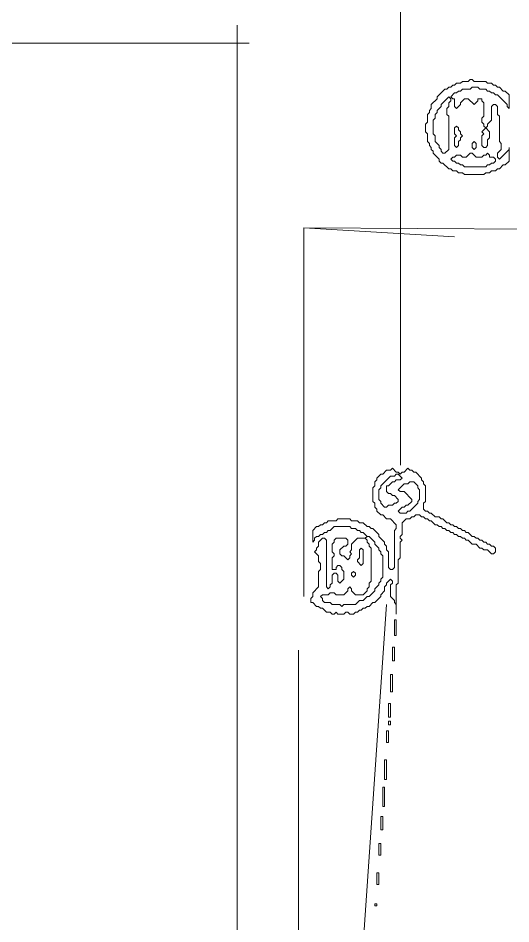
# Model space of a CAD drawing. Header units: millimetres. Extents: x 3 to 412, y 4 to 290.
# Drawn here: x 256.72 to 278.92, y 145.87 to 186.67 of the extents above; entities that cross this region are included whole.
import ezdxf

# ---------------------------------------------------------------- set-up
doc = ezdxf.new("R2010")
doc.units = ezdxf.units.MM
doc.layers.add('TRACE_STRAIGHT', color=5, linetype='CONTINUOUS', lineweight=0)
doc.layers.add('TRACE_TEXT_SYMBOL', color=6, linetype='CONTINUOUS', lineweight=0)

msp = doc.modelspace()

# ---------------------------------------------------------------- linework, layer by layer
at = {"layer": 'TRACE_STRAIGHT', "color": 5}
for p, q in [((273.939, 189.555), (273.939, 166.528)), ((266.592, 186.349), (266.592, 139.595)), ((246.175, 185.53), (267.121, 185.53)), ((269.587, 177.222), (269.587, 160.611)), ((269.587, 177.222), (281.716, 177.144)), ((269.587, 177.222), (276.385, 176.813)), ((271.743, 137.492), (273.319, 160.261)), ((269.356, 158.208), (269.356, 140.075))]:
    msp.add_line(p, q, dxfattribs=at)
at = {"layer": 'TRACE_TEXT_SYMBOL', "color": 6}
for points in [[(277.085, 183.906), (276.998, 183.818), (276.735, 183.818), (276.647, 183.731), (276.472, 183.731), (276.385, 183.643), (276.297, 183.643), (276.209, 183.556), (276.122, 183.556), (276.034, 183.468), (275.947, 183.468), (275.596, 183.118), (275.596, 183.03), (275.334, 182.768), (275.334, 182.592), (275.246, 182.505), (275.246, 182.417), (275.159, 182.33), (275.159, 181.979), (275.071, 181.892), (275.071, 181.542), (275.159, 181.454), (275.159, 181.104), (275.246, 181.016), (275.246, 180.929), (275.334, 180.841), (275.334, 180.753), (275.421, 180.666), (275.421, 180.578), (275.684, 180.316), (275.684, 180.228), (275.772, 180.14), (275.859, 180.14), (276.122, 179.878), (276.209, 179.878), (276.297, 179.79), (276.472, 179.79), (276.56, 179.703), (276.735, 179.703), (276.822, 179.615), (277.698, 179.615), (277.786, 179.703), (277.961, 179.703), (278.048, 179.79), (278.224, 179.79), (278.311, 179.878), (278.399, 179.878), (278.574, 180.053), (278.661, 180.053), (278.837, 180.228), (278.837, 180.841), (278.837, 180.753), (278.399, 180.316), (278.311, 180.403), (278.311, 180.578), (278.486, 180.753), (278.486, 181.016), (278.399, 181.104), (278.399, 182.242), (278.311, 182.33), (278.311, 182.68), (278.224, 182.768), (278.136, 182.768), (278.048, 182.68)], [(278.048, 182.68), (278.048, 182.067), (277.873, 181.892), (277.873, 181.804), (277.786, 181.717), (277.698, 181.804), (277.698, 181.892), (277.611, 181.979), (277.611, 182.155), (277.698, 182.242), (277.698, 182.855), (277.611, 182.943), (277.611, 183.03), (277.435, 183.03), (277.435, 182.943), (277.26, 182.768), (276.998, 183.03), (276.822, 183.03), (276.647, 182.855), (276.647, 182.768), (276.472, 182.592), (276.385, 182.68), (276.385, 183.03), (276.297, 183.03), (276.209, 183.118), (276.385, 183.293), (276.472, 183.293), (276.56, 183.381), (276.647, 183.381), (276.735, 183.468), (277.085, 183.468), (277.173, 183.556), (277.435, 183.556), (277.523, 183.468), (277.786, 183.468), (277.873, 183.381), (277.961, 183.381), (278.048, 183.293), (278.136, 183.293), (278.224, 183.205), (278.311, 183.205), (278.749, 182.768), (278.749, 182.68), (278.837, 182.592), (278.837, 183.205), (278.661, 183.381), (278.574, 183.381), (278.399, 183.556), (278.311, 183.556), (278.224, 183.643), (278.136, 183.643), (278.048, 183.731), (277.873, 183.731), (277.786, 183.818), (277.26, 183.818), (277.173, 183.906), (277.085, 183.906)], [(273.582, 166.391), (273.495, 166.304), (273.319, 166.304), (273.144, 166.128), (273.057, 166.128), (272.882, 165.953), (272.882, 165.866), (272.794, 165.778), (272.794, 165.603), (272.706, 165.515), (272.706, 164.902), (272.794, 164.815), (272.794, 164.64), (272.882, 164.552), (272.882, 164.465), (273.057, 164.289), (273.144, 164.289), (273.319, 164.114), (273.495, 164.114), (273.757, 163.852), (273.757, 163.676), (273.67, 163.589), (273.67, 161.925), (273.582, 161.837), (273.495, 161.837), (273.407, 161.925), (273.407, 162.626), (273.319, 162.713), (273.319, 162.888), (273.232, 162.976), (273.232, 163.063), (272.969, 163.326), (272.969, 163.414), (272.706, 163.676), (272.619, 163.676), (272.531, 163.764), (272.444, 163.764), (272.269, 163.939), (272.093, 163.939), (272.006, 164.027), (271.743, 164.027), (271.656, 164.114), (271.13, 164.114), (271.043, 164.027), (270.692, 164.027), (270.605, 163.939), (270.517, 163.939), (270.429, 163.852), (270.342, 163.852), (270.254, 163.764), (270.167, 163.764), (269.992, 163.589), (269.992, 163.063), (270.079, 163.151), (270.079, 163.239), (270.167, 163.326), (270.254, 163.326), (270.342, 163.414), (270.429, 163.414), (270.517, 163.501), (270.605, 163.501), (270.692, 163.589), (270.78, 163.589), (270.955, 163.764)], [(275.772, 164.114), (275.684, 164.202), (275.509, 164.202), (275.334, 164.377), (275.246, 164.377), (275.159, 164.465), (275.071, 164.465), (274.983, 164.552), (274.983, 164.815), (275.071, 164.902), (275.071, 165.603), (274.983, 165.691), (274.983, 165.778), (274.896, 165.866), (274.896, 165.953), (274.633, 166.216), (274.545, 166.216), (274.458, 166.304), (274.37, 166.304), (274.283, 166.391), (274.108, 166.216), (274.02, 166.216), (273.932, 166.128), (273.845, 166.216), (273.757, 166.216), (273.582, 166.391)], [(270.254, 162.45), (270.254, 162.188), (270.342, 162.1), (270.342, 161.837), (270.254, 161.75), (270.254, 161.049), (269.992, 160.786), (269.992, 160.611), (269.904, 160.524), (269.904, 160.349), (269.992, 160.349), (270.167, 160.173), (270.254, 160.173), (270.342, 160.086), (270.429, 160.086), (270.605, 159.911), (270.78, 159.911), (270.867, 159.823), (270.955, 159.823), (271.043, 159.911), (271.13, 159.823), (271.393, 159.823), (271.48, 159.911), (271.568, 159.911), (271.656, 159.823), (271.831, 159.823), (271.918, 159.911), (272.006, 159.911), (272.093, 159.998), (272.181, 159.998), (272.269, 160.086), (272.356, 160.086), (272.444, 160.173), (272.531, 160.173), (272.706, 160.349), (272.794, 160.349), (273.057, 160.611), (273.057, 160.699), (273.232, 160.874), (273.232, 161.049), (273.319, 161.137), (273.319, 161.224), (273.495, 161.399), (273.582, 161.312), (273.582, 161.224), (273.495, 161.137), (273.495, 160.611), (273.67, 160.436), (273.67, 160.349), (273.757, 160.261), (273.757, 159.823), (273.757, 161.137), (273.845, 161.224), (273.845, 162.275), (273.932, 162.363), (273.932, 163.063), (274.02, 163.151), (273.932, 163.239), (273.932, 163.326), (274.02, 163.414), (274.02, 163.939), (274.195, 164.114), (274.37, 164.114), (274.458, 164.202)], [(274.458, 164.202), (274.545, 164.202), (274.633, 164.289), (274.808, 164.289), (274.896, 164.202), (274.983, 164.202), (275.071, 164.114), (275.159, 164.114), (275.246, 164.027), (275.334, 164.027), (275.509, 163.852), (275.596, 163.852), (275.684, 163.764), (275.772, 163.764), (275.859, 163.676), (275.947, 163.676), (276.034, 163.589), (276.122, 163.589), (276.209, 163.501), (276.297, 163.501), (276.385, 163.414), (276.472, 163.414), (276.56, 163.326), (276.647, 163.326), (276.735, 163.239), (276.822, 163.239), (276.91, 163.151), (276.998, 163.151), (277.173, 162.976), (277.348, 162.976), (277.523, 162.801), (277.611, 162.801), (277.698, 162.713), (277.873, 162.713), (278.048, 162.538), (278.136, 162.538), (278.224, 162.626), (278.224, 162.801), (278.136, 162.888), (278.048, 162.888), (277.961, 162.976), (277.873, 162.976), (277.786, 163.063), (277.698, 163.063), (277.611, 163.151), (277.523, 163.151), (277.435, 163.239), (277.348, 163.239), (277.26, 163.326), (277.173, 163.326), (276.998, 163.501), (276.91, 163.501), (276.822, 163.589), (276.735, 163.589), (276.647, 163.676), (276.56, 163.676), (276.472, 163.764), (276.385, 163.764), (276.297, 163.852), (276.209, 163.852), (276.122, 163.939), (276.034, 163.939), (275.859, 164.114), (275.772, 164.114)], [(270.955, 163.764), (271.656, 163.764), (271.743, 163.676), (271.918, 163.676), (272.006, 163.589), (272.093, 163.589), (272.181, 163.501), (272.269, 163.501), (272.444, 163.326), (272.356, 163.239), (272.006, 163.239), (271.743, 162.976), (271.743, 162.713), (271.656, 162.626), (271.743, 162.538), (271.656, 162.45), (271.656, 162.363), (271.568, 162.275), (271.393, 162.45), (271.305, 162.45), (271.218, 162.538), (271.218, 162.713), (271.393, 162.888), (271.48, 162.888), (271.568, 162.976), (271.568, 163.151), (271.48, 163.239), (271.043, 163.239), (270.955, 163.151), (270.955, 163.063), (270.867, 162.976), (270.867, 162.626), (270.955, 162.538), (270.955, 162.45), (270.867, 162.363), (270.867, 161.837), (271.043, 161.837), (271.043, 161.925), (271.13, 162.012), (271.218, 162.012), (271.305, 161.925), (271.305, 161.837), (271.393, 161.75), (271.393, 161.399), (271.218, 161.224), (271.13, 161.312), (271.13, 161.575), (271.043, 161.662), (270.955, 161.662), (270.867, 161.575), (270.867, 161.224), (270.78, 161.137), (270.78, 161.049), (270.692, 160.962), (270.605, 161.049), (270.605, 163.151), (270.517, 163.239), (270.429, 163.239), (270.254, 163.063), (270.254, 162.888), (270.167, 162.801), (270.167, 162.713), (270.079, 162.626), (270.254, 162.45)]]:
    msp.add_lwpolyline(points, dxfattribs=at)
for points in [[(276.122, 183.118), (276.209, 183.03), (276.209, 182.943), (276.122, 182.855), (276.122, 182.68), (276.034, 182.592), (276.034, 182.33), (276.122, 182.242), (276.122, 180.753), (275.947, 180.578), (275.859, 180.578), (275.772, 180.666), (275.772, 180.753), (275.684, 180.841), (275.684, 180.929), (275.509, 181.104), (275.509, 181.366), (275.421, 181.454), (275.421, 182.067), (275.509, 182.155), (275.509, 182.33), (275.596, 182.417), (275.596, 182.505), (275.772, 182.68), (275.772, 182.768)], [(276.385, 181.717), (276.472, 181.804), (276.56, 181.717), (276.56, 181.629), (276.647, 181.542), (276.647, 181.454), (276.735, 181.366), (276.647, 181.279), (276.647, 181.191), (276.56, 181.104), (276.56, 180.929), (276.472, 180.841), (276.385, 180.929), (276.385, 181.279), (276.472, 181.366), (276.385, 181.454)], [(277.786, 181.717), (277.961, 181.542), (277.961, 181.279), (277.873, 181.191), (277.873, 180.929), (277.786, 180.841), (277.698, 180.841), (277.611, 180.929), (277.611, 181.366), (277.698, 181.454), (277.611, 181.542)], [(277.173, 181.016), (277.26, 181.104), (277.348, 181.016), (277.348, 180.841), (277.26, 180.753), (277.173, 180.841)], [(277.085, 180.578), (277.173, 180.578), (277.348, 180.403), (277.611, 180.403), (277.698, 180.491), (277.786, 180.491), (277.873, 180.578), (277.961, 180.491), (277.961, 180.403), (278.136, 180.403), (278.224, 180.316), (278.224, 180.228), (278.136, 180.14), (278.048, 180.14), (277.961, 180.053), (277.873, 180.053), (277.786, 179.965), (276.822, 179.965), (276.735, 180.053), (276.647, 180.053), (276.56, 180.14), (276.472, 180.14), (276.385, 180.228), (276.297, 180.228), (276.209, 180.316), (276.297, 180.403), (276.385, 180.403), (276.472, 180.491), (276.647, 180.491), (276.735, 180.403), (276.91, 180.403)], [(273.67, 166.041), (273.757, 166.128), (273.845, 166.128), (274.02, 165.953), (273.932, 165.866), (273.757, 165.866), (273.67, 165.778), (273.582, 165.778), (273.407, 165.603), (273.319, 165.603), (273.319, 165.34), (273.407, 165.253), (273.495, 165.253), (273.582, 165.165), (273.67, 165.165), (273.845, 164.99), (273.845, 164.902), (273.757, 164.815), (273.67, 164.815), (273.582, 164.727), (273.407, 164.727), (273.319, 164.64), (273.232, 164.64), (273.057, 164.815), (273.057, 164.902), (272.969, 164.99), (272.969, 165.428), (273.057, 165.515), (273.057, 165.603), (273.495, 166.041)], [(274.283, 165.691), (274.37, 165.778), (274.545, 165.778), (274.721, 165.603), (274.721, 165.515), (274.808, 165.428), (274.808, 164.99), (274.721, 164.902), (274.721, 164.815), (274.37, 164.465), (274.283, 164.465), (274.195, 164.377), (273.932, 164.377), (273.845, 164.465), (274.02, 164.64), (274.108, 164.64), (274.195, 164.727), (274.283, 164.727), (274.458, 164.902), (274.458, 164.99), (274.108, 165.34), (273.932, 165.34), (273.845, 165.428), (274.108, 165.691)], [(272.356, 163.239), (272.444, 163.326), (272.531, 163.326), (272.794, 163.063), (272.794, 162.976), (272.969, 162.801), (272.969, 162.713), (273.057, 162.626), (273.057, 162.538), (273.144, 162.45), (273.144, 161.487), (273.057, 161.399), (273.057, 161.312), (272.969, 161.224), (272.969, 161.137), (272.794, 160.962), (272.794, 160.874), (272.531, 160.611), (272.444, 160.611), (272.269, 160.436), (272.093, 160.436), (271.918, 160.261), (271.393, 160.261), (271.305, 160.173), (271.218, 160.261), (270.867, 160.261), (270.78, 160.349), (270.517, 160.349), (270.429, 160.436), (270.429, 160.524), (270.342, 160.611), (270.429, 160.699), (270.692, 160.699), (270.78, 160.786), (270.955, 160.786), (271.043, 160.699), (271.393, 160.699), (271.568, 160.874), (271.568, 160.962), (271.656, 161.049), (271.743, 160.962), (271.743, 160.874), (271.918, 160.699), (272.269, 160.699), (272.444, 160.874), (272.444, 160.962), (272.531, 161.049), (272.531, 161.224), (272.619, 161.312), (272.619, 162.801), (272.531, 162.888), (272.531, 162.976), (272.444, 163.063), (272.444, 163.151)], [(272.093, 162.713), (272.181, 162.801), (272.269, 162.713), (272.269, 162.1), (272.181, 162.012), (272.006, 162.188), (272.006, 162.275), (272.093, 162.363)], [(271.743, 161.662), (271.831, 161.75), (271.918, 161.662), (271.918, 161.575), (271.831, 161.487), (271.743, 161.575)], [(273.67, 159.56), (273.757, 159.56), (273.757, 158.86), (273.67, 158.86)], [(273.582, 158.334), (273.67, 158.334), (273.67, 157.721), (273.582, 157.721)], [(273.495, 157.108), (273.582, 157.108), (273.582, 156.32), (273.495, 156.32)], [(273.407, 155.795), (273.495, 155.795), (273.495, 155.182), (273.407, 155.182)], [(273.407, 155.007), (273.495, 155.007), (273.495, 154.831), (273.407, 154.831)], [(273.319, 154.569), (273.407, 154.569), (273.407, 154.043), (273.319, 154.043)], [(273.232, 153.255), (273.319, 153.255), (273.319, 152.379), (273.232, 152.379)], [(273.144, 152.029), (273.232, 152.029), (273.232, 151.153), (273.144, 151.153)], [(273.057, 150.715), (273.144, 150.715), (273.144, 150.102), (273.057, 150.102)], [(272.969, 149.489), (273.057, 149.489), (273.057, 148.964), (272.969, 148.964)], [(272.882, 148.176), (272.969, 148.176), (272.969, 147.65), (272.882, 147.65)], [(272.794, 146.775), (272.882, 146.775), (272.882, 146.687), (272.794, 146.687)]]:
    msp.add_lwpolyline(points, close=True, dxfattribs=at)

doc.saveas('drawing.dxf')
